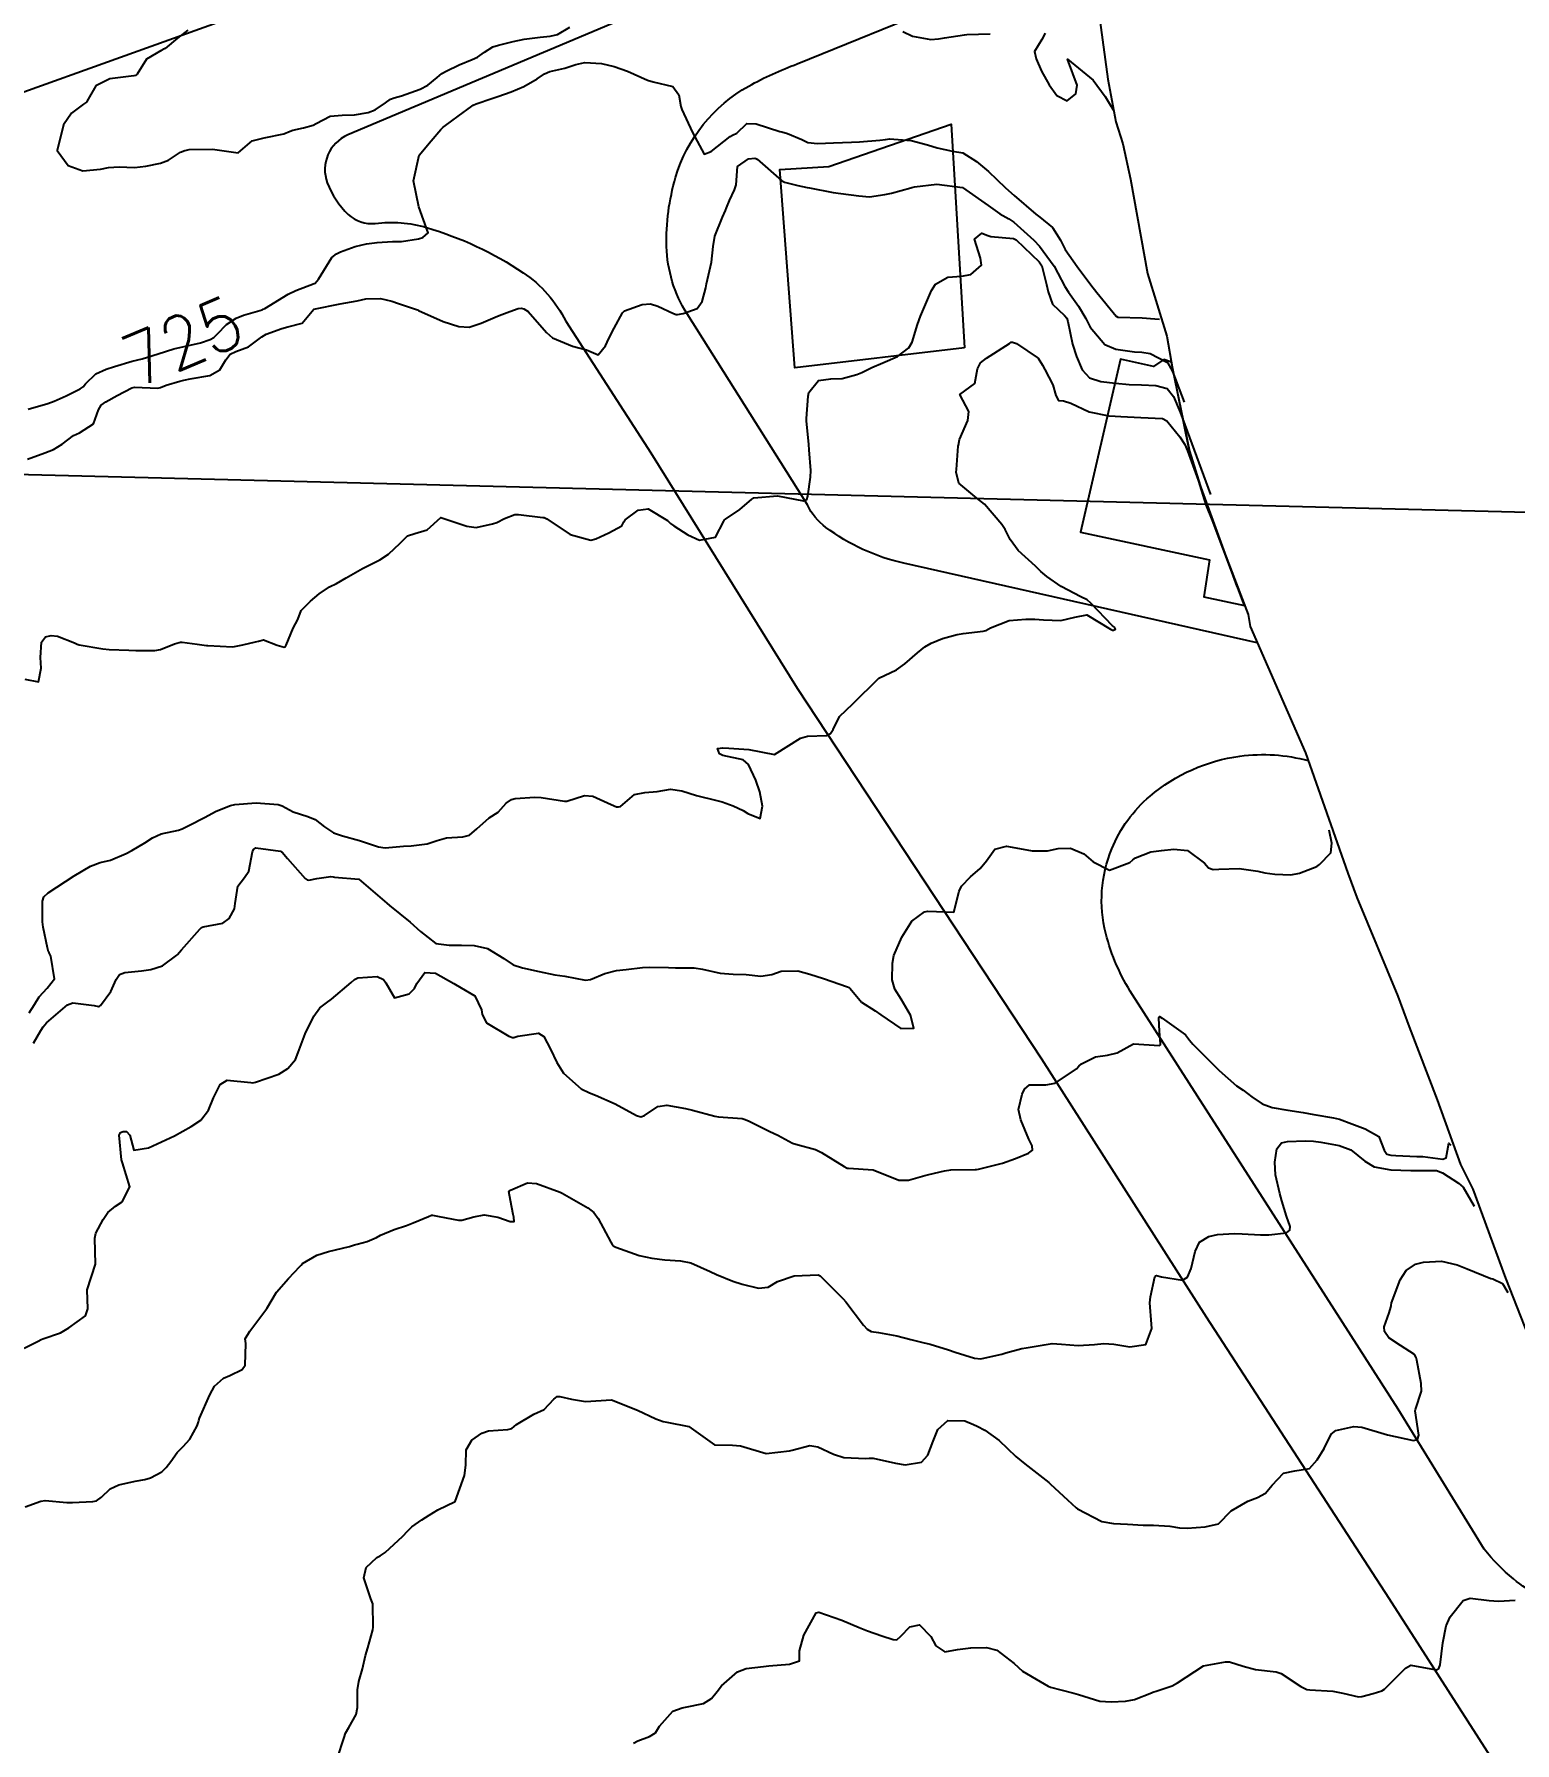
# Model space of a CAD drawing. Header units: metres. Extents: x 298520 to 308411, y 7433745 to 7450750.
# Drawn here: x 305148.2 to 305262.6, y 7437186 to 7437318 of the extents above; entities that cross this region are included whole.
import ezdxf
from ezdxf.enums import TextEntityAlignment as Align

# ---------------------------------------------------------------- set-up
doc = ezdxf.new("R2010")
doc.units = ezdxf.units.M
doc.header["$LTSCALE"] = 10
doc.linetypes.add('CONTINUO', pattern=[0])
for name, color, linetype in [('Area', 45, 'Continuous'), ('Cotas', 45, 'Continuous'), ('Curvas de Nivel 1m', 11, 'Continuous'), ('Curvas de Nivel 5m', 15, 'Continuous'), ('Edificações', 30, 'Continuous'), ('TEXTO', 45, 'Continuous'), ('Vias Primárias', 230, 'Continuous')]:
    doc.layers.add(name, color=color, linetype=linetype)
doc.styles.add('Style-STANDARD', font='STANDARD.shx')

msp = doc.modelspace()

# ---------------------------------------------------------------- linework, layer by layer
at = {"layer": 'Area'}
msp.add_polyline3d([(305225.48, 7437356.58, 721.17), (305231.18, 7437314.56, 724.04), (305231.8, 7437311.26, 724.1), (305232.33, 7437309.56, 724.19), (305232.92, 7437306.83, 724.4), (305234.23, 7437299.55, 724.85), (305235.73, 7437294.7, 728.39), (305236.18, 7437292.19, 734.52), (305237.47, 7437285.81, 735.37), (305238.78, 7437281.68, 736.13), (305242.01, 7437273.19, 728.23), (305242.16, 7437272.26, 728.2), (305246.45, 7437262.5, 728.52), (305249.72, 7437253.21, 739.5), (305250.42, 7437251.32, 739.55), (305253.57, 7437243.71, 739.84), (305254.46, 7437241.33, 739.82), (305256.61, 7437235.7, 733.14), (305258.42, 7437230.69, 731.53), (305259.38, 7437228.78, 735.92), (305261.89, 7437221.9, 736.47), (305264.56, 7437215.17, 736.73)], dxfattribs=at)
at = {"layer": 'Curvas de Nivel 1m', "flags": 128}
for points, elevation in [([(305160.08, 7437318.36), (305159.26, 7437317.74), (305158.31, 7437316.94), (305158.15, 7437316.85), (305158.06, 7437316.81), (305156.88, 7437316.12), (305156.16, 7437314.96), (305156.1, 7437314.89), (305156.03, 7437314.86), (305155.89, 7437314.82), (305154.03, 7437314.59), (305152.97, 7437314.05), (305152.38, 7437313.01), (305152.23, 7437312.79), (305152.01, 7437312.63), (305151.08, 7437311.94), (305150.45, 7437311.03), (305149.96, 7437309.04), (305150.83, 7437307.9), (305151.95, 7437307.49), (305153.33, 7437307.62), (305153.95, 7437307.74), (305154.77, 7437307.79), (305155.95, 7437307.75), (305156.83, 7437307.84), (305157.95, 7437308.08), (305158.58, 7437308.31), (305159.5, 7437308.92), (305159.83, 7437309.05), (305159.96, 7437309.08), (305160.17, 7437309.13), (305161.97, 7437309.15), (305163.96, 7437308.87), (305165.05, 7437309.79), (305165.97, 7437310.03), (305167.49, 7437310.34), (305167.98, 7437310.54), (305168.18, 7437310.62), (305169, 7437310.81), (305169.76, 7437311.02), (305169.99, 7437311.15), (305171.07, 7437311.71), (305172, 7437311.78), (305172.95, 7437311.81), (305174, 7437312), (305174.55, 7437312.2), (305175.35, 7437312.74), (305175.73, 7437313.02), (305176.02, 7437313.12), (305176.57, 7437313.28), (305178.02, 7437313.79), (305178.63, 7437314.09), (305179.34, 7437314.69), (305179.71, 7437315.01), (305180.04, 7437315.18), (305181.05, 7437315.66), (305182.05, 7437316.09), (305182.45, 7437316.26), (305182.99, 7437316.64), (305183.64, 7437317.06), (305184.07, 7437317.2), (305185.21, 7437317.48), (305186.07, 7437317.66), (305187.29, 7437317.81), (305188.08, 7437317.88), (305188.64, 7437318.01), (305189.58, 7437318.57)], 724), ([(305215.32, 7437318.26), (305216.08, 7437317.88), (305217.48, 7437317.63), (305218.08, 7437317.67), (305218.54, 7437317.75), (305220.08, 7437317.99), (305220.27, 7437318.01), (305222.08, 7437318.08)], 724), ([(305226.32, 7437318.13), (305226.08, 7437317.62), (305225.5, 7437316.7), (305225.62, 7437316.13), (305226.05, 7437315.19), (305226.64, 7437314.12), (305227.22, 7437313.31), (305228.02, 7437312.88), (305228.7, 7437313.42), (305228.8, 7437314.09), (305228.06, 7437316.1), (305230.04, 7437314.48), (305230.97, 7437313.23), (305231.42, 7437312.45), (305231.58, 7437312.17)], 724), ([(305147.67, 7437285.2), (305149.03, 7437285.7), (305149.69, 7437285.95), (305150.37, 7437286.35), (305151.24, 7437287.02), (305151.71, 7437287.23), (305152.77, 7437287.94), (305153.16, 7437289), (305153.37, 7437289.36), (305153.73, 7437289.64), (305154.6, 7437290.12), (305155.75, 7437290.71), (305155.95, 7437290.77), (305157.75, 7437290.69), (305157.95, 7437290.73), (305158.4, 7437290.93), (305159.45, 7437291.23), (305159.76, 7437291.31), (305160.26, 7437291.41), (305161.76, 7437291.66), (305162.55, 7437292.1), (305163, 7437292.88), (305163.35, 7437293.3), (305163.78, 7437293.52), (305164.76, 7437293.88), (305165.79, 7437294.65), (305166.13, 7437294.85), (305167.33, 7437295.3), (305167.8, 7437295.42), (305168.9, 7437295.71), (305169.82, 7437296.8), (305171.83, 7437297.21), (305173.15, 7437297.43), (305173.83, 7437297.58), (305174.95, 7437297.62), (305175.83, 7437297.41), (305176.34, 7437297.23), (305177.82, 7437296.73), (305177.9, 7437296.7), (305179.81, 7437295.85), (305181.02, 7437295.44), (305181.8, 7437295.41), (305182.74, 7437295.71), (305183.82, 7437296.18), (305184.13, 7437296.31), (305184.96, 7437296.62), (305185.6, 7437296.84), (305185.83, 7437296.86), (305186.03, 7437296.81), (305186.36, 7437296.6), (305187.8, 7437294.99), (305188.26, 7437294.58), (305189.79, 7437293.93), (305190.89, 7437293.65), (305191.78, 7437293.27), (305192.36, 7437293.95), (305192.6, 7437294.52), (305193.01, 7437295.32), (305193.67, 7437296.51), (305193.74, 7437296.59), (305193.82, 7437296.65), (305195.18, 7437297.14), (305195.83, 7437297.19), (305196.38, 7437297.03), (305197.6, 7437296.46), (305197.82, 7437296.38), (305197.91, 7437296.37), (305198.35, 7437296.45), (305199.43, 7437296.84), (305199.83, 7437297.38), (305200.09, 7437298.44), (305200.15, 7437298.74), (305200.55, 7437300.43), (305200.68, 7437301.63), (305200.8, 7437302.43), (305201.39, 7437303.9), (305201.62, 7437304.41), (305201.7, 7437304.63), (305201.92, 7437305.18), (305202.33, 7437306.02), (305202.44, 7437306.41), (305202.55, 7437307.81), (305203.39, 7437308.4), (305203.9, 7437308.45), (305203.96, 7437308.44), (305204.06, 7437308.39), (305205.95, 7437306.73), (305206.18, 7437306.6), (305207.2, 7437306.35), (305207.94, 7437306.2), (305208.12, 7437306.16), (305209.94, 7437305.81), (305210.53, 7437305.72), (305211.93, 7437305.54), (305212.74, 7437305.48), (305213.93, 7437305.64), (305214.44, 7437305.76), (305215.94, 7437306.17), (305216.01, 7437306.18), (305216.24, 7437306.25), (305217.95, 7437306.45), (305219.94, 7437306.2), (305221.92, 7437304.8), (305222.82, 7437304.17), (305223.53, 7437303.77), (305223.91, 7437303.52), (305225.45, 7437302.13), (305225.89, 7437301.66), (305227.02, 7437300.11), (305227.31, 7437299.56), (305227.85, 7437298.54), (305228.14, 7437298.1), (305228.91, 7437297.01), (305229.46, 7437296.08), (305229.81, 7437295.4), (305230.94, 7437294.07), (305231.79, 7437293.69), (305233.24, 7437293.49), (305233.79, 7437293.47), (305234.45, 7437293.36), (305235.78, 7437292.66), (305236.17, 7437291.98), (305237.06, 7437289.6)], 726), ([(305147.47, 7437268.19), (305148.54, 7437267.98), (305148.74, 7437269.05), (305148.68, 7437269.87), (305148.75, 7437271.05), (305149.08, 7437271.48), (305149.52, 7437271.58), (305150.01, 7437271.52), (305151.3, 7437271.01), (305151.51, 7437270.91), (305151.66, 7437270.86), (305153.51, 7437270.53), (305153.99, 7437270.5), (305155.5, 7437270.43), (305156.06, 7437270.41), (305157.51, 7437270.42), (305157.95, 7437270.5), (305159.05, 7437270.92), (305159.39, 7437271.04), (305159.51, 7437271.05), (305159.64, 7437271.05), (305160.8, 7437270.9), (305161.51, 7437270.8), (305161.61, 7437270.79), (305163.51, 7437270.69), (305163.67, 7437270.71), (305164.32, 7437270.86), (305165.3, 7437271.07), (305165.52, 7437271.14), (305165.92, 7437271.25), (305166.97, 7437270.83), (305167.51, 7437270.68), (305167.62, 7437270.71), (305167.68, 7437270.82), (305168.2, 7437272.14), (305168.56, 7437272.81), (305168.84, 7437273.51), (305169.55, 7437274.22), (305170.23, 7437274.79), (305171.01, 7437275.33), (305171.57, 7437275.6), (305172.31, 7437276.02), (305173.58, 7437276.75), (305174.9, 7437277.43), (305175.59, 7437277.86), (305176.48, 7437278.72), (305177.05, 7437279.27), (305177.61, 7437279.45), (305178.57, 7437279.74), (305179.63, 7437280.68), (305181.62, 7437280.01), (305182.35, 7437279.92), (305183.62, 7437280.19), (305183.94, 7437280.3), (305184.55, 7437280.62), (305185.33, 7437280.91), (305185.63, 7437280.91), (305187.51, 7437280.7), (305187.62, 7437280.68), (305187.82, 7437280.58), (305189.61, 7437279.37), (305191.22, 7437278.93), (305191.61, 7437279.03), (305192.6, 7437279.51), (305193.62, 7437280.04), (305193.77, 7437280.36), (305193.88, 7437280.51), (305194.86, 7437281.27), (305195.64, 7437281.37), (305197.15, 7437280.47), (305197.38, 7437280.23), (305197.62, 7437280.04), (305198.71, 7437279.35), (305199.61, 7437278.95), (305200.85, 7437279.18), (305201.5, 7437280.42), (305201.54, 7437280.5), (305201.63, 7437280.57), (305202.74, 7437281.3), (305203.65, 7437282.12), (305203.82, 7437282.21), (305205.65, 7437282.37), (305207.65, 7437281.97), (305207.9, 7437282.08), (305207.98, 7437282.34), (305208.2, 7437283.8), (305208.22, 7437284.33), (305208.1, 7437285.93), (305208.07, 7437286.34), (305207.89, 7437288.17), (305207.88, 7437288.34), (305208.01, 7437290.07), (305208.07, 7437290.34), (305208.81, 7437291.28), (305209.76, 7437291.41), (305210.65, 7437291.43), (305211.76, 7437291.75), (305212.16, 7437291.9), (305212.94, 7437292.28), (305213.78, 7437292.64), (305214.92, 7437293.12), (305215.79, 7437293.8), (305216.05, 7437294.25), (305216.46, 7437295.6), (305216.68, 7437296.24), (305217.31, 7437297.7), (305217.53, 7437298.22), (305217.85, 7437298.73), (305218.8, 7437299.26), (305219.85, 7437299.34), (305220.57, 7437299.48), (305221.41, 7437300.18), (305221.33, 7437300.73), (305220.87, 7437302.19), (305221.42, 7437302.66), (305221.9, 7437302.48), (305222.13, 7437302.41), (305223.89, 7437302.25), (305224.08, 7437302.15), (305225.87, 7437300.44), (305226.06, 7437300.13), (305226.42, 7437298.7), (305226.55, 7437298.12), (305226.9, 7437297.18), (305227.82, 7437296.3), (305227.99, 7437296.1), (305228.08, 7437295.84), (305228.45, 7437294.09), (305228.75, 7437293.13), (305229.19, 7437292.09), (305229.76, 7437291.48), (305230.64, 7437291.19), (305231.76, 7437291.07), (305232.82, 7437290.98), (305233.76, 7437290.94), (305234.89, 7437290.89), (305235.75, 7437290.66), (305236.24, 7437290.05), (305236.77, 7437288.82), (305239.1, 7437282.48)], 727), ([(305147.81, 7437242.41), (305148.22, 7437243.05), (305148.57, 7437243.66), (305149.19, 7437244.33), (305149.76, 7437245.03), (305149.47, 7437246.78), (305149.35, 7437247.04), (305149.31, 7437247.13), (305149.23, 7437247.43), (305148.88, 7437249.04), (305148.84, 7437249.45), (305148.84, 7437251.04), (305148.94, 7437251.38), (305149.28, 7437251.68), (305151.29, 7437253.01), (305152.56, 7437253.74), (305153.3, 7437254.03), (305154.09, 7437254.2), (305155.31, 7437254.72), (305155.73, 7437254.96), (305156.74, 7437255.54), (305157.33, 7437255.93), (305158.01, 7437256.25), (305159.34, 7437256.53), (305159.63, 7437256.62), (305160.21, 7437256.91), (305161.35, 7437257.51), (305162.25, 7437257.99), (305163.36, 7437258.44), (305163.71, 7437258.52), (305165.36, 7437258.64), (305167.05, 7437258.52), (305167.36, 7437258.42), (305168.21, 7437257.95), (305169.35, 7437257.59), (305169.92, 7437257.36), (305170.62, 7437256.79), (305171.34, 7437256.31), (305172.02, 7437256.08), (305173.33, 7437255.74), (305174.81, 7437255.25), (305175.32, 7437255.16), (305176.74, 7437255.29), (305177.32, 7437255.31), (305178.56, 7437255.46), (305179.33, 7437255.73), (305180.07, 7437255.93), (305181.33, 7437256.01), (305181.85, 7437256.14), (305182.4, 7437256.64), (305183.35, 7437257.48), (305184.05, 7437257.93), (305184.68, 7437258.62), (305185.08, 7437258.9), (305185.37, 7437258.98), (305186.88, 7437259.08), (305187.37, 7437259.05), (305189.17, 7437258.76), (305189.37, 7437258.77), (305190.72, 7437259.2), (305191.37, 7437259.16), (305192.79, 7437258.52), (305193.19, 7437258.34), (305193.36, 7437258.33), (305193.51, 7437258.36), (305193.7, 7437258.51), (305194.59, 7437259.28), (305195.38, 7437259.43), (305196.33, 7437259.52), (305197.38, 7437259.71), (305198.26, 7437259.57), (305199.37, 7437259.21), (305200.96, 7437258.83), (305201.37, 7437258.73), (305202.22, 7437258.41), (305203, 7437258.04), (305203.36, 7437257.82), (305204.31, 7437257.42), (305204.49, 7437258.38), (305204.28, 7437259.48), (305203.96, 7437260.38), (305203.41, 7437261.61), (305202.98, 7437261.97), (305201.41, 7437262.29), (305201.16, 7437262.42), (305201.01, 7437262.83), (305201.42, 7437262.9), (305201.87, 7437262.86), (305203.42, 7437262.76), (305205.41, 7437262.37), (305207.43, 7437263.64), (305207.97, 7437263.79), (305209.43, 7437263.84), (305209.74, 7437264.01), (305209.94, 7437264.31), (305210.44, 7437265.31), (305211.46, 7437266.3), (305213.48, 7437268.27), (305214.84, 7437268.91), (305215.49, 7437269.38), (305216.45, 7437270.24), (305217.04, 7437270.69), (305217.51, 7437270.98), (305218.39, 7437271.35), (305219.52, 7437271.64), (305220, 7437271.72), (305221.53, 7437271.9), (305221.75, 7437271.96), (305222.11, 7437272.17), (305223.54, 7437272.73), (305224.84, 7437272.84), (305225.54, 7437272.83), (305226.21, 7437272.79), (305227.54, 7437272.72), (305228.63, 7437273), (305229.54, 7437273.16), (305231.37, 7437272.06), (305231.53, 7437271.99), (305231.61, 7437271.99), (305231.75, 7437272.06), (305231.68, 7437272.21), (305231.54, 7437272.33), (305229.86, 7437274.08), (305229.56, 7437274.32), (305229.08, 7437274.56), (305227.57, 7437275.35), (305226.45, 7437276.12), (305226, 7437276.53), (305225.59, 7437276.92), (305224.23, 7437278.14), (305223.61, 7437278.99), (305223.23, 7437279.77), (305222.99, 7437280.16), (305221.65, 7437281.73), (305221.05, 7437282.19), (305219.66, 7437283.34), (305219.46, 7437284.2), (305219.47, 7437284.41), (305219.6, 7437286.2), (305219.62, 7437286.29), (305219.71, 7437286.72), (305220.36, 7437288.19), (305220.42, 7437288.89), (305219.74, 7437290.2), (305220.89, 7437291.05), (305221.11, 7437292.19), (305221.32, 7437292.64), (305221.78, 7437293), (305223.58, 7437294.15), (305223.71, 7437294.23), (305223.79, 7437294.25), (305224.1, 7437294.15), (305225.78, 7437293), (305226.12, 7437292.47), (305226.3, 7437292.12), (305226.92, 7437290.95), (305227.15, 7437290.11), (305227.35, 7437289.72), (305227.74, 7437289.71), (305228.31, 7437289.52), (305229.73, 7437288.86), (305231.25, 7437288.54), (305231.73, 7437288.51), (305232.17, 7437288.5), (305233.73, 7437288.43), (305235.39, 7437288.35), (305235.72, 7437288.17), (305236.73, 7437286.93), (305237.12, 7437286.33), (305237.32, 7437285.85), (305241.14, 7437275.36)], 728), ([(305148.13, 7437240.06), (305148.71, 7437241.04), (305148.88, 7437241.32), (305149.16, 7437241.63), (305150.76, 7437243.02), (305151.17, 7437243.18), (305152.83, 7437242.99), (305153.17, 7437242.91), (305153.24, 7437242.92), (305153.32, 7437242.99), (305154.12, 7437244.05), (305154.54, 7437244.98), (305154.8, 7437245.37), (305155.2, 7437245.52), (305156.49, 7437245.67), (305157.21, 7437245.76), (305158.1, 7437246.04), (305159.22, 7437246.86), (305159.25, 7437246.89), (305159.27, 7437246.92), (305159.58, 7437247.27), (305160.99, 7437248.89), (305161.12, 7437249.02), (305161.25, 7437249.05), (305162.77, 7437249.35), (305163.26, 7437249.69), (305163.67, 7437250.46), (305163.72, 7437250.87), (305163.94, 7437252.21), (305164.45, 7437252.86), (305164.79, 7437253.36), (305165.07, 7437254.85), (305165.14, 7437255.03), (305165.32, 7437255.17), (305167.24, 7437254.9), (305167.31, 7437254.85), (305167.35, 7437254.82), (305167.78, 7437254.35), (305169.14, 7437252.8), (305169.29, 7437252.69), (305169.42, 7437252.67), (305170.04, 7437252.79), (305171.12, 7437252.95), (305171.29, 7437252.92), (305171.41, 7437252.9), (305173.29, 7437252.75), (305175.28, 7437251.03), (305175.44, 7437250.89), (305175.65, 7437250.72), (305177.25, 7437249.41), (305178.06, 7437248.69), (305179.23, 7437247.77), (305180.26, 7437247.64), (305181.23, 7437247.65), (305182.2, 7437247.61), (305183.23, 7437247.39), (305184.48, 7437246.62), (305185.22, 7437246.11), (305185.93, 7437245.88), (305187.21, 7437245.61), (305188.42, 7437245.36), (305189.2, 7437245.24), (305190.79, 7437244.95), (305191.2, 7437244.99), (305192.29, 7437245.44), (305193.21, 7437245.68), (305193.94, 7437245.77), (305195.21, 7437245.92), (305195.75, 7437245.95), (305197.21, 7437245.92), (305197.77, 7437245.9), (305199.21, 7437245.9), (305199.84, 7437245.8), (305201.21, 7437245.48), (305202.22, 7437245.39), (305203.21, 7437245.37), (305204.34, 7437245.24), (305205.21, 7437245.38), (305205.93, 7437245.64), (305207.21, 7437245.65), (305208.14, 7437245.4), (305209.2, 7437245.06), (305211.06, 7437244.43), (305211.19, 7437244.36), (305211.25, 7437244.3), (305212.14, 7437243.24), (305213.18, 7437242.57), (305213.62, 7437242.27), (305215.16, 7437241.2), (305216.18, 7437241.22), (305215.92, 7437242.24), (305215.19, 7437243.48), (305214.71, 7437244.25), (305214.49, 7437244.97), (305214.54, 7437246.26), (305214.63, 7437246.85), (305215.24, 7437248.25), (305216.01, 7437249.49), (305217.01, 7437250.22), (305217.27, 7437250.27), (305219.27, 7437250.2), (305219.67, 7437251.81), (305219.86, 7437252.19), (305220.55, 7437252.93), (305221.31, 7437253.57), (305221.8, 7437254.17), (305222.44, 7437255.05), (305223.33, 7437255.3), (305224.35, 7437255.12), (305225.32, 7437254.92), (305226.51, 7437254.94), (305227.33, 7437255.11), (305228.29, 7437255.13), (305229.32, 7437254.7), (305230.03, 7437254.07), (305231.31, 7437253.45), (305232.87, 7437254.04), (305233.11, 7437254.24), (305233.32, 7437254.4), (305234.5, 7437254.85), (305235.33, 7437254.96), (305236.27, 7437255.06), (305237.33, 7437254.96), (305238.65, 7437253.97), (305238.96, 7437253.62), (305239.31, 7437253.49), (305239.75, 7437253.51), (305241.31, 7437253.57), (305242.76, 7437253.37), (305243.31, 7437253.23), (305244.07, 7437253.14), (305245.3, 7437253.08), (305245.99, 7437253.2), (305247.31, 7437253.72), (305247.52, 7437253.87), (305248.4, 7437254.78), (305248.49, 7437255.53), (305248.28, 7437256.52)], 729), ([(305147.51, 7437204.25), (305148.72, 7437204.68), (305149.04, 7437204.72), (305150.72, 7437204.58), (305151.15, 7437204.58), (305152.72, 7437204.64), (305153.01, 7437204.7), (305153.39, 7437204.98), (305154.06, 7437205.64), (305154.73, 7437205.95), (305156.01, 7437206.22), (305156.74, 7437206.36), (305157.19, 7437206.49), (305158.05, 7437206.93), (305158.4, 7437207.27), (305158.75, 7437207.75), (305159.24, 7437208.43), (305159.7, 7437208.91), (305160.22, 7437209.46), (305160.79, 7437210.49), (305160.89, 7437210.8), (305160.91, 7437210.9), (305160.98, 7437211.08), (305161.76, 7437212.89), (305162.13, 7437213.57), (305162.83, 7437214.18), (305163.31, 7437214.39), (305164.27, 7437214.86), (305164.51, 7437215.19), (305164.54, 7437216.85), (305164.49, 7437217.23), (305164.87, 7437217.81), (305165.63, 7437218.84), (305166.17, 7437219.56), (305166.91, 7437220.82), (305167.85, 7437221.88), (305168.73, 7437222.8), (305168.82, 7437222.91), (305168.94, 7437223.03), (305170.04, 7437223.69), (305170.94, 7437223.97), (305172.56, 7437224.36), (305172.95, 7437224.48), (305173.16, 7437224.53), (305173.94, 7437224.74), (305174.64, 7437225.05), (305174.96, 7437225.22), (305176.02, 7437225.66), (305176.97, 7437225.98), (305177.49, 7437226.18), (305178.66, 7437226.68), (305178.89, 7437226.78), (305178.98, 7437226.79), (305179.49, 7437226.67), (305180.98, 7437226.39), (305181.25, 7437226.39), (305182.18, 7437226.64), (305182.98, 7437226.81), (305184.04, 7437226.62), (305184.98, 7437226.3), (305185.29, 7437226.3), (305185.26, 7437226.61), (305185.21, 7437226.83), (305185, 7437227.92), (305184.87, 7437228.61), (305184.93, 7437228.69), (305185, 7437228.72), (305186.33, 7437229.27), (305187.01, 7437229.23), (305188.84, 7437228.56), (305189, 7437228.48), (305189.18, 7437228.38), (305190.99, 7437227.34), (305191.44, 7437226.99), (305191.79, 7437226.53), (305192.77, 7437224.7), (305192.86, 7437224.51), (305192.89, 7437224.45), (305192.95, 7437224.4), (305193.15, 7437224.31), (305194.94, 7437223.66), (305195.92, 7437223.46), (305196.94, 7437223.33), (305198.14, 7437223.25), (305198.94, 7437223.1), (305200.43, 7437222.43), (305200.93, 7437222.18), (305202.19, 7437221.67), (305202.92, 7437221.45), (305204.16, 7437221.14), (305204.92, 7437221.22), (305205.64, 7437221.65), (305206.93, 7437222.1), (305208.78, 7437222.17), (305208.93, 7437222.09), (305210.72, 7437220.3), (305210.91, 7437220.09), (305212.3, 7437218.28), (305212.56, 7437217.96), (305212.88, 7437217.78), (305213.45, 7437217.7), (305214.87, 7437217.45), (305215.94, 7437217.17), (305216.87, 7437216.93), (305217.45, 7437216.8), (305218.86, 7437216.38), (305219.38, 7437216.19), (305220.86, 7437215.72), (305221.36, 7437215.67), (305222.86, 7437216), (305222.97, 7437216.04), (305223.29, 7437216.15), (305224.52, 7437216.48), (305224.87, 7437216.53), (305226.24, 7437216.75), (305226.87, 7437216.85), (305227.59, 7437216.82), (305228.87, 7437216.71), (305230.15, 7437216.79), (305230.87, 7437216.86), (305231.63, 7437216.81), (305232.87, 7437216.59), (305234.11, 7437216.78), (305234.56, 7437218.01), (305234.54, 7437218.36), (305234.42, 7437220.01), (305234.46, 7437220.47), (305234.8, 7437222.01), (305234.85, 7437222.09), (305234.93, 7437222.11), (305235.32, 7437222.01), (305236.93, 7437221.75), (305237.32, 7437221.98), (305237.61, 7437222.65), (305237.92, 7437223.98), (305238.25, 7437224.68), (305238.97, 7437225.13), (305239.64, 7437225.28), (305240.97, 7437225.37), (305241.56, 7437225.34), (305242.97, 7437225.27), (305243.61, 7437225.27), (305244.98, 7437225.42), (305245.24, 7437225.63), (305245.26, 7437225.89), (305244.99, 7437226.71), (305244.61, 7437227.89), (305244.47, 7437228.44), (305244.13, 7437229.9), (305244.07, 7437230.87), (305244.22, 7437231.9), (305244.59, 7437232.37), (305245.06, 7437232.46), (305246.41, 7437232.52), (305247.06, 7437232.49), (305247.62, 7437232.42), (305249.06, 7437232.17), (305249.96, 7437231.83), (305251.04, 7437230.96), (305251.74, 7437230.51), (305253.04, 7437230.27), (305254.58, 7437230.23), (305255.04, 7437230.22), (305256.57, 7437230.22), (305257.04, 7437230.05), (305258.27, 7437229.24), (305258.62, 7437228.93), (305259.49, 7437227.47)], 731), ([(305171.61, 7437184.76), (305172.16, 7437186.41), (305172.25, 7437186.75), (305172.51, 7437187.19), (305173.08, 7437188.19), (305173.19, 7437188.74), (305173.19, 7437190.1), (305173.28, 7437190.74), (305173.57, 7437191.73), (305173.8, 7437192.74), (305173.98, 7437193.34), (305174.37, 7437194.73), (305174.4, 7437194.94), (305174.36, 7437196.73), (305174.22, 7437197.14), (305173.67, 7437198.74), (305173.85, 7437199.54), (305174.67, 7437200.32), (305174.93, 7437200.46), (305175.32, 7437200.72), (305176.69, 7437201.96), (305177.04, 7437202.35), (305177.39, 7437202.69), (305178.16, 7437203.23), (305178.71, 7437203.59), (305179.38, 7437204.01), (305180.72, 7437204.66), (305181.45, 7437206.65), (305181.55, 7437207.45), (305181.57, 7437208.65), (305182.02, 7437209.39), (305182.78, 7437209.93), (305183.3, 7437210.11), (305184.79, 7437210.22), (305185.1, 7437210.3), (305185.48, 7437210.6), (305186.8, 7437211.41), (305187.62, 7437211.75), (305188.35, 7437212.56), (305188.62, 7437212.76), (305188.81, 7437212.76), (305189.72, 7437212.55), (305190.81, 7437212.38), (305192.81, 7437212.51), (305194.81, 7437211.72), (305196.25, 7437211.03), (305196.8, 7437210.83), (305197.1, 7437210.77), (305198.79, 7437210.44), (305200.77, 7437209.03), (305202.17, 7437209), (305202.77, 7437208.96), (305204.76, 7437208.37), (305206.56, 7437208.56), (305206.77, 7437208.61), (305208.13, 7437208.98), (305208.77, 7437208.87), (305209.98, 7437208.31), (305210.76, 7437208.04), (305212.46, 7437207.97), (305212.76, 7437208.01), (305213.03, 7437208), (305214.76, 7437207.62), (305215.5, 7437207.49), (305216.76, 7437207.7), (305217.26, 7437208.22), (305217.68, 7437209.32), (305218.02, 7437210.21), (305218.8, 7437210.92), (305220.11, 7437210.88), (305220.8, 7437210.59), (305221.08, 7437210.46), (305221.66, 7437210.17), (305222.78, 7437209.36), (305224.07, 7437208.14), (305224.76, 7437207.57), (305226.62, 7437206.11), (305226.74, 7437206), (305228.04, 7437204.77), (305228.71, 7437204.17), (305228.83, 7437204.08), (305230.7, 7437203.11), (305231.61, 7437202.96), (305232.7, 7437202.89), (305233.91, 7437202.81), (305234.7, 7437202.82), (305235.96, 7437202.74), (305236.7, 7437202.62), (305237.31, 7437202.59), (305238.7, 7437202.7), (305239.72, 7437202.93), (305240.71, 7437203.94), (305241.98, 7437204.67), (305242.73, 7437204.97), (305243.36, 7437205.29), (305243.88, 7437205.9), (305244.75, 7437206.84), (305245.62, 7437207.02), (305246.76, 7437207.2), (305247.35, 7437207.86), (305247.88, 7437208.75), (305248.44, 7437209.85), (305248.8, 7437210.13), (305250.18, 7437210.45), (305250.8, 7437210.39), (305252.79, 7437209.8), (305254.79, 7437209.37), (305255.11, 7437209.44), (305255.2, 7437209.77), (305254.92, 7437211.66), (305254.94, 7437211.77), (305255.41, 7437213.18), (305255.38, 7437213.76), (305255.05, 7437215.58), (305255, 7437215.77), (305254.87, 7437216.01), (305253.79, 7437216.7), (305252.88, 7437217.29), (305252.54, 7437217.8), (305252.53, 7437218.16), (305252.9, 7437219.24), (305253.05, 7437219.66), (305253.07, 7437219.8), (305253.1, 7437219.99), (305253.75, 7437221.78), (305254.22, 7437222.49), (305254.95, 7437222.99), (305255.56, 7437223.15), (305256.95, 7437223.21), (305258.17, 7437222.95), (305258.94, 7437222.64), (305260.76, 7437221.88), (305260.93, 7437221.85), (305261.66, 7437221.49), (305262.07, 7437220.79)], 732), ([(305194.5, 7437185.97), (305194.84, 7437186.15), (305195.76, 7437186.48), (305196.2, 7437186.77), (305196.51, 7437187.28), (305197.56, 7437188.45), (305198.27, 7437188.7), (305198.53, 7437188.75), (305199.93, 7437189.03), (305200.54, 7437189.42), (305200.98, 7437189.98), (305201.31, 7437190.41), (305202.56, 7437191.5), (305203.21, 7437191.74), (305204.57, 7437191.9), (305204.98, 7437191.95), (305206.57, 7437192.08), (305207.33, 7437192.34), (305207.35, 7437193.11), (305207.68, 7437194.33), (305208.62, 7437196.05), (305208.83, 7437196.11), (305210.61, 7437195.48), (305211.96, 7437194.92), (305212.6, 7437194.66), (305213.71, 7437194.26), (305214.59, 7437193.98), (305214.87, 7437193.97), (305215.17, 7437194.24), (305215.88, 7437194.97), (305216.61, 7437195.11), (305217.48, 7437194.22), (305217.87, 7437193.5), (305218.58, 7437193.04), (305219.56, 7437193.21), (305220.58, 7437193.35), (305221.8, 7437193.38), (305222.58, 7437193.17), (305223.92, 7437192.14), (305224.57, 7437191.54), (305225.93, 7437190.74), (305226.56, 7437190.37), (305226.74, 7437190.29), (305227.54, 7437190.1), (305228.55, 7437189.85), (305228.89, 7437189.74), (305230.54, 7437189.23), (305231.42, 7437189.17), (305232.54, 7437189.23), (305233.22, 7437189.35), (305234.55, 7437189.87), (305234.65, 7437189.91), (305234.97, 7437190.01), (305236.14, 7437190.41), (305236.56, 7437190.63), (305238.57, 7437191.96), (305240.27, 7437192.25), (305240.58, 7437192.26), (305241.62, 7437191.93), (305242.57, 7437191.68), (305244.17, 7437191.5), (305244.57, 7437191.37), (305246.08, 7437190.35), (305246.56, 7437190.11), (305246.77, 7437190.09), (305248.55, 7437190), (305249.33, 7437189.83), (305250.55, 7437189.56), (305250.8, 7437189.57), (305251.68, 7437189.81), (305252.35, 7437190.01), (305252.56, 7437190.15), (305254.18, 7437191.78), (305254.58, 7437191.99), (305255.84, 7437191.76), (305256.57, 7437191.64), (305256.75, 7437191.75), (305256.85, 7437192.02), (305257.05, 7437193.74), (305257.31, 7437195.04), (305257.63, 7437195.73), (305258.64, 7437196.99), (305259.18, 7437197.17), (305260.64, 7437197), (305261.37, 7437196.96), (305262.64, 7437197.02)], 733)]:
    msp.add_lwpolyline(points, dxfattribs=dict(at, elevation=elevation))
at = {"layer": 'Curvas de Nivel 5m', "flags": 128}
for points, elevation in [([(305147.72, 7437289.06), (305149.26, 7437289.51), (305149.73, 7437289.67), (305150.67, 7437290.09), (305151.75, 7437290.63), (305151.97, 7437290.79), (305152.15, 7437291.01), (305152.96, 7437291.8), (305153.76, 7437292.16), (305154.39, 7437292.36), (305155.77, 7437292.77), (305156.53, 7437292.96), (305157.78, 7437293.34), (305158.99, 7437293.72), (305159.78, 7437293.9), (305161.06, 7437294.18), (305161.79, 7437294.44), (305162.07, 7437294.61), (305162.37, 7437294.88), (305163.07, 7437295.61), (305163.81, 7437296.09), (305164.36, 7437296.32), (305165.82, 7437296.75), (305165.89, 7437296.78), (305166.01, 7437296.85), (305167.83, 7437297.95), (305168.41, 7437298.24), (305169.84, 7437298.77), (305169.91, 7437298.8), (305170.17, 7437299.12), (305171.19, 7437300.78), (305171.57, 7437301.07), (305171.87, 7437301.21), (305173, 7437301.64), (305173.88, 7437301.83), (305174.69, 7437301.94), (305175.88, 7437302.01), (305176.59, 7437302.01), (305177.89, 7437302.22), (305178.24, 7437302.34), (305178.64, 7437302.69), (305177.91, 7437304.7), (305177.5, 7437306.71), (305177.96, 7437308.7), (305178.88, 7437309.79), (305179.62, 7437310.68), (305179.81, 7437310.85), (305179.99, 7437310.99), (305180.96, 7437311.7), (305182.01, 7437312.48), (305182.11, 7437312.55), (305182.35, 7437312.65), (305183.57, 7437313.08), (305184.02, 7437313.23), (305185.06, 7437313.58), (305186.03, 7437313.99), (305187.06, 7437314.59), (305187.64, 7437314.98), (305188.04, 7437315.15), (305189.2, 7437315.41), (305190.05, 7437315.71), (305190.74, 7437315.86), (305192.05, 7437315.77), (305193.03, 7437315.54), (305194.04, 7437315.18), (305195.6, 7437314.49), (305196.03, 7437314.36), (305197.56, 7437314), (305198.02, 7437313.35), (305198.17, 7437312.46), (305198.26, 7437312.21), (305199.08, 7437310.45), (305199.97, 7437308.76), (305200.51, 7437308.98), (305201.98, 7437310.14), (305202.16, 7437310.23), (305202.5, 7437310.4), (305203.26, 7437311.13), (305203.99, 7437311.1), (305205.83, 7437310.53), (305205.98, 7437310.49), (305206.41, 7437310.36), (305207.52, 7437309.89), (305207.98, 7437309.67), (305208.72, 7437309.59), (305209.98, 7437309.65), (305211.37, 7437309.69), (305211.98, 7437309.73), (305213.55, 7437309.84), (305213.98, 7437309.91), (305214.29, 7437309.95), (305215.98, 7437309.82), (305217.23, 7437309.48), (305217.97, 7437309.27), (305219.17, 7437309), (305219.97, 7437308.86), (305221.01, 7437308.19), (305221.96, 7437307.43), (305222.6, 7437306.82), (305223.25, 7437306.16), (305223.93, 7437305.58), (305225.61, 7437304.13), (305225.91, 7437303.91), (305226.9, 7437303.11), (305227.5, 7437302.11), (305227.88, 7437301.4), (305228.81, 7437300.09), (305229.85, 7437298.66), (305230.31, 7437298.08), (305231.82, 7437296.24), (305231.94, 7437296.17), (305233.82, 7437296.11), (305234.8, 7437296.05), (305235.15, 7437296.02)], 725), ([(305147.42, 7437216.49), (305148.5, 7437217.04), (305148.74, 7437217.17), (305148.86, 7437217.21), (305150.22, 7437217.68), (305150.87, 7437218.06), (305152.17, 7437219), (305152.33, 7437219.55), (305152.28, 7437221), (305152.93, 7437222.99), (305152.88, 7437224.99), (305152.97, 7437225.39), (305153.53, 7437226.43), (305153.88, 7437226.98), (305154.49, 7437227.47), (305154.99, 7437227.81), (305155.59, 7437228.96), (305155.03, 7437230.81), (305154.96, 7437230.97), (305154.94, 7437231.06), (305154.77, 7437232.97), (305154.86, 7437233.17), (305155.06, 7437233.24), (305155.33, 7437233.24), (305155.59, 7437232.96), (305155.9, 7437231.81), (305157.04, 7437231.99), (305157.7, 7437232.28), (305159.05, 7437232.92), (305160.33, 7437233.64), (305161.07, 7437234.11), (305161.67, 7437234.89), (305162.05, 7437235.85), (305162.57, 7437236.88), (305163.11, 7437237.21), (305164.93, 7437237.03), (305165.1, 7437237.01), (305165.3, 7437237.05), (305167.11, 7437237.68), (305167.81, 7437238.12), (305168.38, 7437238.81), (305168.6, 7437239.34), (305169.15, 7437240.8), (305169.81, 7437242.15), (305170.26, 7437242.79), (305170.78, 7437243.19), (305171.18, 7437243.47), (305172.68, 7437244.76), (305172.96, 7437244.99), (305173.2, 7437245.11), (305174.7, 7437245.23), (305175.2, 7437244.99), (305175.37, 7437244.73), (305176.03, 7437243.56), (305177.18, 7437243.87), (305177.58, 7437244.3), (305177.76, 7437244.69), (305178.38, 7437245.52), (305179.2, 7437245.48), (305180.62, 7437244.67), (305181.19, 7437244.34), (305182.26, 7437243.72), (305182.76, 7437242.64), (305182.82, 7437242.28), (305183.16, 7437241.65), (305184.89, 7437240.61), (305185.15, 7437240.5), (305185.26, 7437240.5), (305185.58, 7437240.6), (305187.16, 7437240.83), (305187.58, 7437240.58), (305188.11, 7437239.6), (305188.59, 7437238.57), (305189.11, 7437237.76), (305190.48, 7437236.55), (305191.1, 7437236.24), (305191.57, 7437236.05), (305193.09, 7437235.37), (305194.74, 7437234.49), (305195.07, 7437234.38), (305195.37, 7437234.49), (305196.38, 7437235.18), (305197.09, 7437235.28), (305198.52, 7437235.01), (305199.08, 7437234.88), (305200.8, 7437234.42), (305201.07, 7437234.37), (305202.91, 7437234.24), (305203.07, 7437234.2), (305203.39, 7437234.07), (305205.06, 7437233.24), (305205.66, 7437232.96), (305206.8, 7437232.35), (305207.05, 7437232.26), (305208.57, 7437231.85), (305209.05, 7437231.63), (305210.8, 7437230.54), (305211.03, 7437230.42), (305211.13, 7437230.4), (305213.03, 7437230.27), (305215.02, 7437229.48), (305215.77, 7437229.49), (305217.03, 7437229.83), (305217.34, 7437229.91), (305218.54, 7437230.21), (305219.03, 7437230.28), (305220.91, 7437230.3), (305221.03, 7437230.3), (305221.18, 7437230.33), (305223.04, 7437230.8), (305224.03, 7437231.15), (305225.05, 7437231.57), (305225.36, 7437231.81), (305225.31, 7437232.13), (305225.06, 7437232.66), (305224.44, 7437234.14), (305224.27, 7437234.95), (305224.54, 7437236.14), (305224.72, 7437236.52), (305225.11, 7437236.85), (305226.38, 7437236.84), (305227.11, 7437236.97), (305228.74, 7437238.09), (305228.93, 7437238.28), (305229.13, 7437238.47), (305230.21, 7437239), (305231.14, 7437239.15), (305231.88, 7437239.31), (305233.15, 7437240.03), (305235.15, 7437239.9), (305235.23, 7437239.93), (305235.25, 7437240.01), (305235.16, 7437240.99), (305235.1, 7437242.01), (305235.12, 7437242.06), (305235.17, 7437242.12), (305235.36, 7437242.01), (305237.16, 7437240.71), (305237.47, 7437240.3), (305237.73, 7437239.98), (305239.13, 7437238.61), (305239.78, 7437237.95), (305241.11, 7437236.77), (305241.62, 7437236.44), (305242.3, 7437235.92), (305243.09, 7437235.37), (305243.88, 7437235.11), (305245.09, 7437234.89), (305246.26, 7437234.7), (305247.08, 7437234.56), (305248.62, 7437234.31), (305249.08, 7437234.19), (305250.03, 7437233.83), (305251.07, 7437233.46), (305252.11, 7437232.85), (305252.53, 7437231.8), (305252.74, 7437231.48), (305253.05, 7437231.41), (305253.44, 7437231.39), (305255.05, 7437231.32), (305255.51, 7437231.31), (305257.05, 7437231.11), (305257.31, 7437231.21), (305257.53, 7437232.33), (305257.67, 7437232.19)], 730)]:
    msp.add_lwpolyline(points, dxfattribs=dict(at, elevation=elevation))
at = {"layer": 'Edificações'}
msp.add_lwpolyline([(305220.09, 7437293.8), (305206.98, 7437292.25), (305205.83, 7437307.59), (305209.62, 7437307.82), (305219.06, 7437311.09)], close=True, dxfattribs=at)
at = {"layer": 'Edificações', "elevation": 728.89}
msp.add_lwpolyline([(305241.74, 7437273.9), (305239.25, 7437280.45), (305238.78, 7437281.68), (305237.47, 7437285.81), (305236.52, 7437290.53), (305236.09, 7437292.69), (305235.49, 7437292.91), (305234.69, 7437292.36), (305232.14, 7437292.93), (305229.07, 7437279.56), (305239.03, 7437277.41), (305238.59, 7437274.57)], close=True, dxfattribs=at)
at = {"layer": 'TEXTO', "linetype": 'CONTINUO', "flags": 128}
msp.add_lwpolyline([(305061.61, 7437286.19), (305316.96, 7437279.76)], dxfattribs=at)
at = {"layer": 'Vias Primárias', "elevation": 722.2}
msp.add_lwpolyline([(305227.53, 7437341.45), (305223.8, 7437340.81), (305216.4, 7437338.94), (305202.06, 7437333.17), (305160.98, 7437318.44), (305140.25, 7437311), (305132.54, 7437308.94), (305114.1, 7437303.64), (305104.01, 7437300.6), (305094.5, 7437297.67), (305069.05, 7437288.85), (305034.98, 7437276.52), (304986.47, 7437258.81), (304946.14, 7437244.32), (304900.65, 7437227.69), (304865.49, 7437214.9), (304837.89, 7437204.79)], dxfattribs=at)
at = {"layer": 'Vias Primárias'}
for points, elevation in [([(305228.74, 7437332.55), (305197.97, 7437321.02), (305172.43, 7437310.25, 0.403366), (305170.85, 7437306.56, 0.111737), (305172.47, 7437304.11, 0.224969), (305174.55, 7437303.42, -0.101468), (305178.52, 7437303.1, -0.076806), (305185.98, 7437299.61, -0.131568), (305189.27, 7437295.86), (305195.84, 7437285.69), (305207.17, 7437267.51), (305226.05, 7437238.87), (305238.77, 7437218.93), (305252.89, 7437197.18), (305272.23, 7437167.02), (305292.27, 7437135.83), (305298.06, 7437126.88)], 722.81), ([(305242.71, 7437271.01), (305215.4, 7437277.16, -0.105159), (305209.38, 7437279.93, -0.120692), (305207.95, 7437281.66), (305198.65, 7437296.43, -0.134251), (305197.07, 7437301.63, -0.079249), (305197.77, 7437306.97, -0.195879), (305203.42, 7437314.03, -0.040128), (305207.16, 7437315.74), (305229.77, 7437324.95)], 728.24), ([(305272, 7437195.44), (305266.86, 7437196.55, -0.120671), (305262.52, 7437198.67, -0.049604), (305260.25, 7437200.96), (305253.6, 7437211.78), (305242.47, 7437229.14), (305233.07, 7437243.81, -0.080517), (305231.01, 7437248.55, -0.160249), (305231.47, 7437255.08, -0.120987), (305234.43, 7437259.16, -0.143194), (305241.38, 7437262.25, -0.100058), (305246.66, 7437261.9, 0.133645)], 733.41)]:
    msp.add_lwpolyline(points, format="xyb", dxfattribs=dict(at, elevation=elevation))

# ---------------------------------------------------------------- texts
at = {"layer": 'Cotas', "style": 'Style-STANDARD'}
msp.add_text('725', height=4, rotation=22.9089, dxfattribs=at).set_placement((305159.67, 7437294.33, 725), align=Align.MIDDLE_CENTER)

doc.saveas('drawing.dxf')
